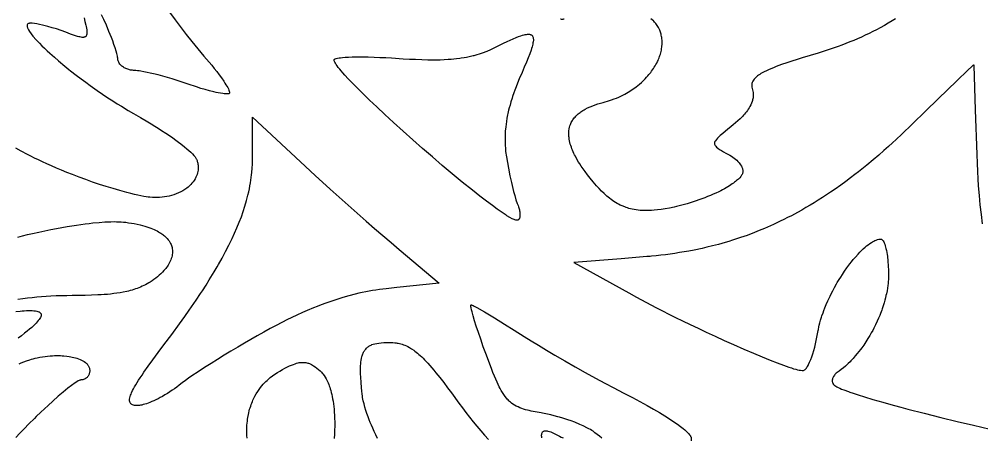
# Model space of a CAD drawing. Extents: x -500 to 500, y -1000 to 1000.
# Drawn here: x -285.7 to -71.3, y -247.5 to -154.2 of the extents above; entities that cross this region are included whole.
import ezdxf

# ---------------------------------------------------------------- set-up
doc = ezdxf.new("R2010")
doc.units = 0
doc.layers.add('APS_GEOMETR_', color=18, linetype='CONTINUOUS')

msp = doc.modelspace()

# ---------------------------------------------------------------- linework, layer by layer
at = {"layer": 'APS_GEOMETR_'}
for points in [[(-252.67, -152.05), (-250.93, -154.38), (-248.48, -157.61), (-247.2, -159.22), (-245.91, -160.82), (-244.54, -162.44), (-243.38, -163.8), (-242.8, -164.49), (-242.24, -165.18), (-241.69, -165.88), (-241.15, -166.59), (-240.62, -167.32), (-240.12, -168.05), (-239.85, -168.45), (-239.62, -168.82), (-239.41, -169.16), (-239.23, -169.48), (-239.09, -169.77), (-238.97, -170.03), (-238.89, -170.26), (-238.84, -170.46), (-238.83, -170.51), (-238.83, -170.56), (-238.83, -170.61), (-238.84, -170.67), (-238.87, -170.73), (-238.92, -170.79), (-238.99, -170.83), (-239.1, -170.86), (-239.22, -170.87), (-239.37, -170.88), (-239.56, -170.89), (-239.79, -170.88), (-240.05, -170.86), (-240.35, -170.82), (-240.84, -170.74), (-241.33, -170.65), (-241.82, -170.55), (-242.31, -170.44), (-243.28, -170.2), (-244.25, -169.93), (-245.21, -169.64), (-246.16, -169.33), (-248.06, -168.69), (-249.84, -168.1), (-251.62, -167.53), (-252.66, -167.22), (-253.7, -166.93), (-254.74, -166.65), (-255.79, -166.38), (-256.49, -166.23), (-257.19, -166.08), (-257.9, -165.94), (-258.6, -165.8), (-258.95, -165.75), (-259.31, -165.71), (-259.66, -165.67), (-260.02, -165.65), (-260.23, -165.64), (-260.44, -165.62), (-260.65, -165.59), (-260.86, -165.55), (-261.07, -165.5), (-261.28, -165.45), (-261.49, -165.38), (-261.69, -165.31), (-261.89, -165.23), (-262.09, -165.14), (-262.28, -165.03), (-262.46, -164.92), (-262.63, -164.8), (-262.8, -164.68), (-262.96, -164.54), (-263.1, -164.39), (-263.23, -164.23), (-263.37, -164.04), (-263.48, -163.84), (-263.56, -163.66), (-263.63, -163.48), (-263.67, -163.32), (-263.7, -163.18), (-263.72, -162.94), (-263.75, -162.69), (-263.78, -162.44), (-263.91, -161.89), (-264.06, -161.35), (-264.31, -160.59), (-264.57, -159.83), (-264.84, -159.08), (-265.12, -158.33), (-265.69, -156.94), (-266.26, -155.57), (-266.81, -154.33), (-267.31, -153.26)], [(-271.22, -153.94), (-271.02, -154.74), (-270.83, -155.54), (-270.76, -155.89), (-270.69, -156.24), (-270.64, -156.59), (-270.61, -156.95), (-270.59, -157.23), (-270.6, -157.41), (-270.63, -157.61), (-270.65, -157.71), (-270.68, -157.81), (-270.73, -157.9), (-270.78, -157.98), (-270.85, -158.06), (-270.93, -158.13), (-271.02, -158.19), (-271.13, -158.23), (-271.26, -158.26), (-271.38, -158.28), (-271.51, -158.28), (-271.64, -158.28), (-271.89, -158.24), (-272.15, -158.19), (-272.39, -158.14), (-272.68, -158.06), (-273.38, -157.83), (-274.25, -157.53), (-275.29, -157.15), (-276.33, -156.78), (-277.38, -156.41), (-278.32, -156.12), (-279.26, -155.84), (-279.88, -155.68), (-280.5, -155.53), (-281.13, -155.38), (-281.75, -155.25), (-282.26, -155.16), (-282.77, -155.1), (-283.05, -155.1), (-283.34, -155.12), (-283.48, -155.16), (-283.62, -155.21), (-283.72, -155.29), (-283.8, -155.37), (-283.87, -155.51), (-283.89, -155.62), (-283.9, -155.74), (-283.86, -155.96), (-283.83, -156.07), (-283.8, -156.18), (-283.59, -156.59), (-283.36, -157), (-283, -157.5), (-282.62, -158), (-281.91, -158.8), (-281.18, -159.59), (-280.61, -160.16), (-280.03, -160.72), (-279.44, -161.27), (-278.85, -161.82), (-277.83, -162.71), (-276.93, -163.49), (-275.51, -164.68), (-274.6, -165.42), (-274.21, -165.73), (-273, -166.67), (-271.87, -167.53), (-270.84, -168.29), (-269.89, -168.98), (-268.3, -170.12), (-267.09, -170.95), (-265.92, -171.73), (-264.83, -172.43), (-263.83, -173.06), (-262.92, -173.62), (-261.37, -174.54), (-260.21, -175.21), (-258.63, -176.13), (-257.05, -177.07), (-256.27, -177.55), (-255.49, -178.03), (-254.71, -178.52), (-253.95, -179.02), (-253.04, -179.62), (-252.21, -180.18), (-251.47, -180.7), (-250.8, -181.18), (-250.21, -181.62), (-249.69, -182.01), (-248.88, -182.65), (-248.35, -183.08), (-247.88, -183.5), (-247.45, -183.88), (-247.08, -184.25), (-246.77, -184.59), (-246.51, -184.9), (-246.4, -185.05), (-246.31, -185.19), (-246.23, -185.33), (-246.17, -185.45), (-246.06, -185.75), (-246.01, -185.92), (-245.96, -186.12), (-245.91, -186.33), (-245.87, -186.55), (-245.84, -186.79), (-245.82, -187.05), (-245.82, -187.32), (-245.83, -187.59), (-245.85, -187.88), (-245.9, -188.18), (-245.96, -188.49), (-246.05, -188.8), (-246.17, -189.12), (-246.31, -189.45), (-246.39, -189.63), (-246.49, -189.8), (-246.7, -190.14), (-246.93, -190.47), (-247.19, -190.78), (-247.46, -191.08), (-247.75, -191.36), (-248.05, -191.63), (-248.36, -191.87), (-248.58, -192.03), (-248.8, -192.18), (-249.02, -192.32), (-249.24, -192.46), (-249.71, -192.71), (-250.19, -192.95), (-250.69, -193.15), (-251.2, -193.34), (-251.72, -193.5), (-252.24, -193.63), (-252.78, -193.75), (-253.31, -193.84), (-253.85, -193.91), (-254.4, -193.95), (-254.94, -193.98), (-255.48, -193.98), (-256.01, -193.96), (-256.54, -193.92), (-256.93, -193.87), (-257.4, -193.8), (-257.94, -193.7), (-258.55, -193.58), (-259.23, -193.43), (-259.98, -193.26), (-260.79, -193.06), (-261.68, -192.83), (-263.23, -192.42), (-264.76, -191.98), (-266.29, -191.51), (-267.82, -191.03), (-269.33, -190.52), (-270.84, -189.98), (-272.34, -189.43), (-273.83, -188.86), (-275.07, -188.37), (-276.26, -187.88), (-277.39, -187.4), (-278.47, -186.93), (-279.49, -186.48), (-280.47, -186.03), (-281.39, -185.59), (-282.26, -185.17), (-283.08, -184.77), (-283.84, -184.38), (-285.22, -183.65), (-286.41, -183)], [(-164.3, -154.22), (-164.45, -154.25), (-164.6, -154.27), (-164.74, -154.28), (-164.89, -154.28), (-165.03, -154.25), (-165.13, -154.22)], [(-90.5, -154.12), (-91.29, -154.61), (-92.12, -155.11), (-93, -155.62), (-93.93, -156.13), (-94.75, -156.57), (-95.58, -156.99), (-96.42, -157.41), (-97.26, -157.81), (-98.11, -158.2), (-98.97, -158.58), (-99.83, -158.94), (-100.7, -159.3), (-101.57, -159.64), (-102.44, -159.98), (-103.32, -160.3), (-104.2, -160.61), (-105.09, -160.92), (-105.98, -161.21), (-106.87, -161.49), (-107.76, -161.77), (-111.28, -162.83), (-112.44, -163.2), (-113.59, -163.57), (-114.75, -163.95), (-115.9, -164.34), (-116.51, -164.57), (-117.11, -164.79), (-117.71, -165.03), (-118.31, -165.27), (-118.8, -165.49), (-119.28, -165.72), (-119.76, -165.96), (-120.23, -166.2), (-120.5, -166.36), (-120.76, -166.52), (-121.02, -166.69), (-121.27, -166.87), (-121.47, -167.05), (-121.66, -167.23), (-121.85, -167.42), (-122.03, -167.62), (-122.18, -167.84), (-122.3, -168.07), (-122.41, -168.31), (-122.48, -168.57), (-122.51, -168.84), (-122.51, -169.07), (-122.49, -169.39), (-122.43, -169.67), (-122.36, -169.95), (-122.29, -170.24), (-122.23, -170.53), (-122.21, -170.73), (-122.19, -170.93), (-122.19, -171.14), (-122.2, -171.34), (-122.22, -171.55), (-122.25, -171.75), (-122.29, -171.95), (-122.34, -172.16), (-122.39, -172.36), (-122.45, -172.56), (-122.6, -172.95), (-122.77, -173.33), (-122.95, -173.69), (-123.13, -173.99), (-123.31, -174.29), (-123.5, -174.57), (-123.7, -174.85), (-123.92, -175.12), (-124.14, -175.39), (-124.37, -175.65), (-124.6, -175.91), (-124.84, -176.16), (-125.09, -176.41), (-125.6, -176.88), (-126.13, -177.34), (-126.66, -177.78), (-128.41, -179.17), (-129.01, -179.67), (-129.6, -180.17), (-129.87, -180.44), (-130.14, -180.71), (-130.4, -181.01), (-130.63, -181.32), (-130.73, -181.51), (-130.8, -181.71), (-130.82, -181.87), (-130.81, -182.04), (-130.76, -182.21), (-130.69, -182.38), (-130.55, -182.55), (-130.4, -182.72), (-130.05, -183), (-129.68, -183.26), (-129.26, -183.51), (-128.84, -183.75), (-128.28, -184.06), (-127.71, -184.36), (-127.39, -184.55), (-127.07, -184.75), (-126.75, -184.96), (-126.45, -185.18), (-126.15, -185.42), (-125.87, -185.67), (-125.61, -185.93), (-125.36, -186.21), (-125.18, -186.44), (-125.01, -186.69), (-124.85, -186.95), (-124.72, -187.22), (-124.66, -187.36), (-124.61, -187.5), (-124.57, -187.65), (-124.54, -187.79), (-124.52, -187.93), (-124.51, -188.08), (-124.51, -188.22), (-124.52, -188.36), (-124.56, -188.53), (-124.62, -188.69), (-124.69, -188.85), (-124.78, -189), (-124.88, -189.14), (-124.99, -189.28), (-125.22, -189.55), (-125.36, -189.7), (-125.52, -189.85), (-125.7, -190.02), (-125.9, -190.19), (-126.12, -190.37), (-126.36, -190.56), (-126.62, -190.75), (-126.9, -190.95), (-127.2, -191.16), (-127.52, -191.37), (-127.86, -191.58), (-128.23, -191.79), (-128.61, -192.01), (-129.02, -192.23), (-129.44, -192.45), (-129.89, -192.67), (-130.51, -192.96), (-131.13, -193.24), (-131.75, -193.51), (-132.38, -193.77), (-133.01, -194.02), (-133.65, -194.26), (-134.29, -194.5), (-134.93, -194.72), (-135.61, -194.94), (-136.27, -195.15), (-136.91, -195.34), (-137.53, -195.52), (-138.13, -195.68), (-138.72, -195.83), (-139.28, -195.97), (-139.83, -196.1), (-140.87, -196.31), (-141.83, -196.48), (-142.71, -196.62), (-143.51, -196.72), (-144.23, -196.79), (-144.87, -196.83), (-145.43, -196.86), (-145.9, -196.87), (-146.58, -196.86), (-146.92, -196.85), (-147.4, -196.82), (-147.86, -196.78), (-148.31, -196.72), (-148.73, -196.65), (-149.13, -196.57), (-149.51, -196.48), (-149.87, -196.39), (-150.21, -196.29), (-150.53, -196.18), (-150.83, -196.07), (-151.37, -195.85), (-151.82, -195.64), (-152.19, -195.45), (-152.54, -195.26), (-152.88, -195.05), (-153.22, -194.84), (-153.55, -194.61), (-153.87, -194.38), (-154.19, -194.14), (-154.5, -193.89), (-154.81, -193.63), (-155.11, -193.36), (-155.4, -193.09), (-155.98, -192.53), (-156.54, -191.95), (-157.07, -191.36), (-157.84, -190.49), (-158.52, -189.67), (-159.12, -188.91), (-159.64, -188.2), (-160.1, -187.56), (-160.49, -186.99), (-160.82, -186.49), (-161.08, -186.06), (-161.46, -185.43), (-161.81, -184.78), (-161.98, -184.45), (-162.14, -184.12), (-162.3, -183.78), (-162.45, -183.44), (-162.59, -183.1), (-162.71, -182.75), (-162.83, -182.4), (-162.94, -182.05), (-163.03, -181.7), (-163.11, -181.34), (-163.18, -180.98), (-163.23, -180.62), (-163.26, -180.34), (-163.28, -180.07), (-163.28, -179.81), (-163.28, -179.56), (-163.27, -179.33), (-163.25, -179.1), (-163.19, -178.68), (-163.11, -178.31), (-163.02, -177.99), (-162.92, -177.71), (-162.83, -177.49), (-162.73, -177.26), (-162.61, -177.05), (-162.48, -176.83), (-162.35, -176.62), (-162.2, -176.42), (-162.05, -176.22), (-161.88, -176.03), (-161.71, -175.84), (-161.53, -175.66), (-161.35, -175.48), (-161.16, -175.31), (-160.97, -175.15), (-160.77, -175), (-160.56, -174.85), (-160.15, -174.57), (-159.89, -174.42), (-159.62, -174.27), (-159.08, -173.99), (-158.53, -173.74), (-157.96, -173.51), (-157.39, -173.3), (-156.81, -173.11), (-156.22, -172.94), (-155.64, -172.78), (-155.16, -172.65), (-154.68, -172.51), (-154.2, -172.37), (-153.73, -172.21), (-153.18, -172.01), (-152.65, -171.79), (-152.15, -171.58), (-151.67, -171.36), (-151.23, -171.14), (-150.8, -170.92), (-150.41, -170.7), (-150.03, -170.48), (-149.69, -170.27), (-149.36, -170.06), (-148.78, -169.67), (-148.3, -169.31), (-147.89, -169), (-147.55, -168.71), (-147.08, -168.3), (-146.66, -167.9), (-146.28, -167.53), (-145.95, -167.18), (-145.67, -166.86), (-145.42, -166.58), (-145.04, -166.11), (-144.83, -165.82), (-144.63, -165.53), (-144.43, -165.24), (-144.24, -164.94), (-144.05, -164.63), (-143.87, -164.32), (-143.7, -164.01), (-143.53, -163.69), (-143.41, -163.42), (-143.29, -163.14), (-143.17, -162.86), (-143.07, -162.57), (-142.97, -162.29), (-142.88, -162), (-142.79, -161.71), (-142.72, -161.41), (-142.66, -161.14), (-142.61, -160.87), (-142.54, -160.32), (-142.5, -159.77), (-142.49, -159.5), (-142.49, -159.22), (-142.51, -158.91), (-142.53, -158.61), (-142.57, -158.33), (-142.62, -158.06), (-142.67, -157.8), (-142.73, -157.55), (-142.87, -157.1), (-143.01, -156.71), (-143.16, -156.36), (-143.31, -156.07), (-143.44, -155.84), (-143.56, -155.63), (-143.74, -155.39), (-143.89, -155.18), (-144.16, -154.87), (-144.35, -154.68), (-144.43, -154.61), (-144.74, -154.35), (-145.03, -154.12)], [(-71.13, -199.81), (-71.39, -197.71), (-71.63, -195.6), (-71.83, -193.49), (-72.01, -191.38), (-72.11, -189.79), (-72.2, -188.2), (-72.29, -186.29), (-72.36, -184.39), (-72.67, -174.45), (-72.98, -164.51), (-73.11, -164.43), (-73.13, -164.44), (-73.2, -164.5), (-73.57, -164.83), (-74.32, -165.54), (-76.97, -168.06), (-78.85, -169.88), (-81.12, -172.08), (-83.76, -174.64), (-86.78, -177.59), (-89.14, -179.87), (-90.39, -181.04), (-91.18, -181.77), (-92.09, -182.59), (-93.11, -183.5), (-94.25, -184.49), (-95.51, -185.57), (-96.89, -186.73), (-98.04, -187.66), (-98.76, -188.23), (-99.59, -188.87), (-100.53, -189.59), (-101.57, -190.36), (-102.72, -191.2), (-103.99, -192.1), (-105, -192.79), (-105.9, -193.39), (-106.8, -193.97), (-107.71, -194.55), (-108.63, -195.11), (-109.55, -195.67), (-110.48, -196.21), (-111.41, -196.75), (-112.35, -197.28), (-113.71, -198.01), (-114.56, -198.45), (-115.38, -198.87), (-116.17, -199.26), (-116.94, -199.62), (-117.67, -199.96), (-118.37, -200.28), (-119.68, -200.85), (-120.86, -201.34), (-121.91, -201.75), (-123.59, -202.39), (-125.03, -202.9), (-125.93, -203.2), (-126.79, -203.48), (-127.63, -203.74), (-128.43, -203.98), (-129.2, -204.2), (-129.93, -204.4), (-131.29, -204.76), (-132.52, -205.06), (-133.61, -205.3), (-135.34, -205.67), (-136.52, -205.9), (-137.56, -206.08), (-138.59, -206.25), (-139.63, -206.41), (-140.67, -206.56), (-141.72, -206.7), (-142.76, -206.82), (-143.81, -206.94), (-144.85, -207.05), (-145.19, -207.08), (-145.88, -207.14), (-151.59, -207.6), (-162.19, -208.46), (-149.94, -215.23), (-148.21, -216.17), (-146.14, -217.28), (-143.74, -218.53), (-142.41, -219.21), (-141, -219.93), (-139.51, -220.68), (-137.92, -221.46), (-136.25, -222.27), (-134.49, -223.11), (-132.65, -223.98), (-130.71, -224.88), (-128.69, -225.8), (-126.58, -226.75), (-124.28, -227.76), (-122.16, -228.67), (-120.22, -229.48), (-118.45, -230.19), (-116.87, -230.81), (-115.47, -231.33), (-114.24, -231.76), (-113.7, -231.94), (-113.21, -232.1), (-112.75, -232.23), (-112.35, -232.33), (-112, -232.41), (-111.71, -232.46), (-111.3, -232.52), (-111.12, -232.53), (-111, -232.5), (-110.87, -232.44), (-110.75, -232.36), (-110.62, -232.25), (-110.5, -232.11), (-110.37, -231.96), (-110.25, -231.78), (-110.13, -231.59), (-110, -231.37), (-109.88, -231.14), (-109.64, -230.63), (-109.41, -230.07), (-109.18, -229.47), (-108.94, -228.76), (-108.72, -228.04), (-108.52, -227.31), (-108.34, -226.58), (-108.18, -225.85), (-108.02, -225.11), (-107.75, -223.63), (-107.7, -223.39), (-107.58, -222.8), (-107.49, -222.38), (-107.36, -221.88), (-107.2, -221.3), (-107.01, -220.64), (-106.91, -220.34), (-106.66, -219.63), (-106.47, -219.12), (-106.23, -218.51), (-105.95, -217.8), (-105.6, -217), (-105.46, -216.68), (-105.1, -215.94), (-104.84, -215.41), (-104.51, -214.77), (-104.12, -214.04), (-103.66, -213.21), (-103.48, -212.91), (-103.05, -212.2), (-102.73, -211.69), (-102.34, -211.09), (-101.88, -210.4), (-101.34, -209.61), (-101.15, -209.36), (-100.69, -208.75), (-100.35, -208.32), (-99.94, -207.81), (-99.45, -207.22), (-98.87, -206.56), (-98.5, -206.17), (-98.11, -205.78), (-97.72, -205.4), (-97.31, -205.03), (-96.97, -204.75), (-96.62, -204.48), (-96.26, -204.22), (-95.89, -203.97), (-95.64, -203.82), (-95.38, -203.68), (-95.12, -203.56), (-94.85, -203.44), (-94.55, -203.35), (-94.24, -203.27), (-94.01, -203.24), (-93.78, -203.23), (-93.71, -203.24), (-93.64, -203.26), (-93.57, -203.29), (-93.51, -203.33), (-93.39, -203.46), (-93.28, -203.59), (-93.15, -203.82), (-93.03, -204.07), (-92.92, -204.38), (-92.82, -204.7), (-92.73, -205.01), (-92.64, -205.34), (-92.55, -205.77), (-92.47, -206.2), (-92.4, -206.63), (-92.34, -207.06), (-92.23, -208.12), (-92.15, -209.19), (-92.1, -210.25), (-92.08, -211.32), (-92.1, -211.88), (-92.11, -212.24), (-92.14, -212.64), (-92.18, -213.09), (-92.23, -213.59), (-92.31, -214.13), (-92.4, -214.72), (-92.54, -215.4), (-92.64, -215.83), (-92.75, -216.31), (-92.89, -216.84), (-93.06, -217.43), (-93.25, -218.08), (-93.48, -218.77), (-93.58, -219.07), (-93.85, -219.77), (-94.04, -220.26), (-94.29, -220.86), (-94.59, -221.55), (-94.95, -222.33), (-95.35, -223.11), (-95.6, -223.59), (-95.91, -224.13), (-96.25, -224.74), (-96.65, -225.39), (-97.1, -226.1), (-97.61, -226.87), (-98.05, -227.48), (-98.34, -227.86), (-98.67, -228.28), (-99.05, -228.75), (-99.47, -229.25), (-99.95, -229.8), (-100.49, -230.38), (-100.65, -230.55), (-101.04, -230.94), (-101.33, -231.21), (-101.69, -231.53), (-102.11, -231.89), (-102.6, -232.3), (-103.04, -232.63), (-103.49, -232.96), (-103.71, -233.13), (-103.85, -233.25), (-104, -233.4), (-104.14, -233.57), (-104.29, -233.77), (-104.35, -233.88), (-104.42, -234.01), (-104.48, -234.14), (-104.53, -234.27), (-104.58, -234.46), (-104.61, -234.63), (-104.62, -234.79), (-104.61, -234.94), (-104.58, -235.08), (-104.55, -235.21), (-104.5, -235.33), (-104.44, -235.44), (-104.32, -235.62), (-104.19, -235.75), (-104.1, -235.84), (-104.05, -235.87), (-103.84, -236.01), (-103.58, -236.16), (-103.27, -236.31), (-102.92, -236.48), (-102.51, -236.65), (-102.06, -236.83), (-101.02, -237.22), (-100.67, -237.34), (-99.96, -237.58), (-98.87, -237.93), (-97.4, -238.39), (-95.56, -238.95), (-93.34, -239.59), (-92.09, -239.94), (-90.74, -240.31), (-89.3, -240.7), (-87.76, -241.11), (-84.11, -242.04), (-80.45, -242.96), (-76.79, -243.85), (-73.12, -244.71), (-69.44, -245.55)], [(-285.94, -202.77), (-284.91, -202.51), (-283.83, -202.24), (-282.71, -201.98), (-281.29, -201.66), (-279.93, -201.37), (-278.62, -201.1), (-277.37, -200.86), (-276.17, -200.64), (-275.02, -200.44), (-273.93, -200.26), (-272.89, -200.1), (-271.91, -199.96), (-270.98, -199.84), (-270.11, -199.73), (-269.29, -199.64), (-267.83, -199.5), (-266.59, -199.41), (-265.99, -199.37), (-265.27, -199.35), (-264.44, -199.34), (-263.98, -199.35), (-263.5, -199.37), (-262.99, -199.39), (-262.45, -199.44), (-261.89, -199.49), (-261.3, -199.57), (-260.68, -199.66), (-260.05, -199.77), (-259.38, -199.9), (-258.7, -200.05), (-258.19, -200.18), (-257.7, -200.31), (-257.24, -200.46), (-256.8, -200.61), (-256.39, -200.76), (-256, -200.92), (-255.63, -201.09), (-255.28, -201.25), (-254.96, -201.42), (-254.66, -201.59), (-254.39, -201.75), (-254.13, -201.91), (-253.9, -202.07), (-253.69, -202.22), (-253.5, -202.36), (-253.34, -202.5), (-253.02, -202.79), (-252.75, -203.08), (-252.51, -203.37), (-252.3, -203.65), (-252.13, -203.92), (-251.98, -204.19), (-251.86, -204.44), (-251.77, -204.67), (-251.69, -204.89), (-251.63, -205.09), (-251.57, -205.43), (-251.54, -205.66), (-251.53, -205.78), (-251.52, -206.08), (-251.54, -206.38), (-251.57, -206.69), (-251.63, -206.99), (-251.71, -207.29), (-251.8, -207.58), (-251.91, -207.88), (-252.04, -208.17), (-252.18, -208.45), (-252.33, -208.73), (-252.49, -209), (-252.67, -209.27), (-252.85, -209.53), (-253.04, -209.77), (-253.24, -210.01), (-253.44, -210.24), (-253.78, -210.6), (-254.14, -210.95), (-254.5, -211.29), (-254.87, -211.62), (-255.26, -211.93), (-255.65, -212.23), (-256.06, -212.52), (-256.47, -212.79), (-256.81, -213), (-257.16, -213.2), (-257.52, -213.4), (-257.88, -213.58), (-258.25, -213.75), (-258.62, -213.91), (-258.99, -214.06), (-259.37, -214.21), (-259.76, -214.34), (-260.14, -214.47), (-260.53, -214.59), (-260.92, -214.7), (-261.32, -214.8), (-261.71, -214.89), (-262.5, -215.06), (-263.2, -215.18), (-263.9, -215.29), (-264.61, -215.38), (-265.31, -215.47), (-266.02, -215.54), (-266.73, -215.59), (-267.44, -215.64), (-268.15, -215.68), (-269.58, -215.74), (-271, -215.78), (-273.85, -215.82), (-275.04, -215.84), (-276.23, -215.86), (-277.42, -215.9), (-278.61, -215.95), (-279.65, -216.02), (-280.69, -216.09), (-281.73, -216.18), (-282.77, -216.28), (-283.83, -216.4), (-284.89, -216.54), (-285.94, -216.7)], [(-155.92, -247.59), (-156.46, -247.15), (-157.47, -246.37), (-157.88, -246.06), (-158.18, -245.87), (-158.48, -245.68), (-158.8, -245.49), (-159.11, -245.32), (-160.04, -244.87), (-160.83, -244.52), (-161.94, -244.05), (-162.77, -243.75), (-163.49, -243.49), (-164.64, -243.12), (-165.38, -242.89), (-165.69, -242.81), (-166.52, -242.59), (-167.26, -242.41), (-168.41, -242.15), (-169.15, -242.01), (-169.46, -241.95), (-170.32, -241.8), (-171.2, -241.64), (-171.63, -241.55), (-172.07, -241.45), (-172.5, -241.35), (-172.93, -241.24), (-173.35, -241.11), (-173.77, -240.97), (-174.18, -240.82), (-174.58, -240.64), (-174.97, -240.45), (-175.35, -240.24), (-175.71, -240.01), (-176.06, -239.76), (-176.26, -239.6), (-176.45, -239.43), (-176.64, -239.25), (-176.81, -239.07), (-176.99, -238.88), (-177.16, -238.69), (-177.47, -238.28), (-177.77, -237.86), (-178.05, -237.43), (-178.32, -236.98), (-178.56, -236.54), (-178.77, -236.14), (-179, -235.66), (-179.26, -235.1), (-179.54, -234.46), (-179.84, -233.74), (-180.17, -232.95), (-180.52, -232.07), (-180.89, -231.1), (-181.64, -229.1), (-182.31, -227.25), (-182.9, -225.56), (-183.42, -224.02), (-183.87, -222.64), (-184.25, -221.42), (-184.56, -220.36), (-184.8, -219.46), (-184.93, -218.96), (-185.03, -218.53), (-185.06, -218.35), (-185.07, -218.19), (-185.08, -218.05), (-185.06, -217.93), (-185.04, -217.9), (-185.01, -217.88), (-184.98, -217.88), (-184.94, -217.89), (-184.85, -217.92), (-184.8, -217.94), (-184.58, -218.04), (-184.33, -218.16), (-183.72, -218.5), (-182.05, -219.46), (-180.93, -220.12), (-179.82, -220.79), (-177.61, -222.15), (-175.41, -223.53), (-173.21, -224.92), (-171.63, -225.9), (-170.05, -226.88), (-168.22, -227.98), (-166.38, -229.07), (-164.13, -230.37), (-161.87, -231.66), (-159.6, -232.94), (-157.32, -234.21), (-155.28, -235.31), (-153.23, -236.4), (-151.17, -237.48), (-149.11, -238.55), (-147.47, -239.4), (-146.66, -239.83), (-145.85, -240.27), (-144.4, -241.09), (-143.08, -241.87), (-141.89, -242.6), (-140.82, -243.28), (-139.88, -243.91), (-139.07, -244.48), (-138.38, -245), (-137.81, -245.45), (-137.45, -245.75), (-137.12, -246.05), (-136.83, -246.33), (-136.57, -246.59), (-136.36, -246.84), (-136.28, -246.96), (-136.2, -247.07), (-136.14, -247.18), (-136.09, -247.28), (-136.06, -247.38), (-136.03, -247.48), (-136.03, -248.16)], [(-286.44, -219.34), (-285.49, -219.25), (-285.01, -219.21), (-284.54, -219.18), (-284.06, -219.16), (-283.59, -219.14), (-283.15, -219.14), (-282.75, -219.16), (-282.38, -219.19), (-282.05, -219.23), (-281.75, -219.28), (-281.5, -219.35), (-281.29, -219.43), (-281.2, -219.47), (-281.12, -219.52), (-281.04, -219.58), (-280.97, -219.64), (-280.91, -219.71), (-280.87, -219.78), (-280.83, -219.85), (-280.81, -219.91), (-280.78, -220.05), (-280.77, -220.17), (-280.78, -220.26), (-280.8, -220.36), (-280.86, -220.53), (-280.95, -220.72), (-281.07, -220.93), (-281.23, -221.16), (-281.42, -221.4), (-281.64, -221.67), (-281.89, -221.94), (-282.17, -222.23), (-282.5, -222.54), (-282.89, -222.89), (-283.35, -223.29), (-283.89, -223.73), (-284.49, -224.22), (-285.17, -224.75), (-285.91, -225.33)], [(-205.86, -247.65), (-206.25, -246.84), (-206.61, -246.08), (-206.94, -245.37), (-207.23, -244.71), (-207.48, -244.09), (-207.71, -243.53), (-207.98, -242.83), (-208.23, -242.12), (-208.47, -241.41), (-208.68, -240.69), (-208.88, -239.96), (-209.05, -239.23), (-209.12, -238.86), (-209.19, -238.49), (-209.24, -238.12), (-209.29, -237.75), (-209.38, -237.02), (-209.45, -236.35), (-209.55, -235.12), (-209.62, -234.07), (-209.65, -233.19), (-209.66, -232.49), (-209.66, -231.96), (-209.64, -231.45), (-209.61, -231.04), (-209.57, -230.63), (-209.52, -230.22), (-209.45, -229.81), (-209.35, -229.41), (-209.3, -229.21), (-209.23, -229.01), (-209.16, -228.82), (-209.08, -228.64), (-208.99, -228.45), (-208.9, -228.27), (-208.8, -228.12), (-208.67, -227.94), (-208.51, -227.74), (-208.32, -227.53), (-208.08, -227.32), (-207.95, -227.21), (-207.8, -227.11), (-207.65, -227.01), (-207.48, -226.92), (-207.3, -226.83), (-207.11, -226.75), (-206.82, -226.65), (-206.47, -226.55), (-206.06, -226.46), (-205.59, -226.38), (-205.06, -226.32), (-204.47, -226.28), (-203.82, -226.25), (-203.12, -226.25), (-202.81, -226.26), (-202.43, -226.28), (-201.99, -226.32), (-201.75, -226.35), (-201.5, -226.39), (-201.24, -226.44), (-200.96, -226.5), (-200.68, -226.57), (-200.38, -226.66), (-200.08, -226.77), (-199.77, -226.89), (-199.44, -227.03), (-199.11, -227.19), (-198.73, -227.39), (-198.29, -227.67), (-197.79, -228.01), (-197.53, -228.21), (-197.25, -228.42), (-196.96, -228.66), (-196.66, -228.91), (-196.36, -229.18), (-196.04, -229.48), (-195.71, -229.79), (-195.38, -230.12), (-195.04, -230.48), (-194.7, -230.85), (-194.23, -231.38), (-193.77, -231.91), (-193.31, -232.45), (-192.86, -232.99), (-191.98, -234.1), (-191.11, -235.21), (-190.26, -236.34), (-189.42, -237.48), (-187.76, -239.76), (-186.98, -240.81), (-186.18, -241.85), (-185.38, -242.89), (-184.57, -243.92), (-183.74, -244.92), (-182.9, -245.92), (-182.05, -246.91), (-181.19, -247.89)], [(-285.71, -231), (-285.22, -230.79), (-284.67, -230.57), (-284.04, -230.34), (-283.33, -230.11), (-282.95, -230), (-282.55, -229.89), (-282.14, -229.79), (-281.7, -229.69), (-281.07, -229.56), (-280.47, -229.45), (-279.89, -229.37), (-279.33, -229.3), (-278.79, -229.25), (-278.28, -229.21), (-277.79, -229.19), (-277.33, -229.18), (-276.88, -229.18), (-276.47, -229.19), (-276.08, -229.21), (-275.71, -229.24), (-275.06, -229.3), (-274.52, -229.38), (-274.19, -229.43), (-273.85, -229.5), (-273.51, -229.58), (-273.16, -229.67), (-272.81, -229.77), (-272.46, -229.89), (-272.12, -230.02), (-271.8, -230.17), (-271.49, -230.33), (-271.19, -230.52), (-270.92, -230.72), (-270.8, -230.82), (-270.68, -230.94), (-270.56, -231.05), (-270.46, -231.17), (-270.37, -231.3), (-270.28, -231.43), (-270.2, -231.57), (-270.13, -231.72), (-270.08, -231.86), (-270.03, -232.02), (-269.99, -232.18), (-269.97, -232.39), (-269.96, -232.63), (-269.97, -232.76), (-269.99, -232.9), (-270.01, -233.04), (-270.05, -233.18), (-270.1, -233.33), (-270.16, -233.48), (-270.23, -233.62), (-270.32, -233.76), (-270.43, -233.9), (-270.56, -234.04), (-270.65, -234.13), (-270.75, -234.21), (-270.95, -234.34), (-271.14, -234.44), (-271.33, -234.51), (-271.51, -234.56), (-271.67, -234.59), (-271.93, -234.62), (-272.04, -234.64), (-272.14, -234.66), (-272.35, -234.75), (-272.54, -234.84), (-272.87, -235.03), (-273.19, -235.23), (-274.03, -235.83), (-274.84, -236.46), (-275.91, -237.33), (-276.96, -238.23), (-278.17, -239.32), (-279.22, -240.27), (-280.85, -241.79), (-281.87, -242.77), (-282.29, -243.18), (-283.49, -244.37), (-284.58, -245.48), (-285.56, -246.49), (-286.44, -247.42)], [(-234.91, -247.6), (-234.96, -246.97), (-234.98, -246.36), (-234.98, -245.78), (-234.97, -245.23), (-234.94, -244.72), (-234.91, -244.23), (-234.86, -243.78), (-234.81, -243.36), (-234.75, -242.97), (-234.63, -242.31), (-234.54, -241.91), (-234.45, -241.53), (-234.35, -241.16), (-234.24, -240.79), (-234.12, -240.44), (-234, -240.1), (-233.88, -239.77), (-233.75, -239.44), (-233.61, -239.13), (-233.47, -238.83), (-233.18, -238.25), (-232.88, -237.71), (-232.56, -237.21), (-232.25, -236.74), (-231.93, -236.31), (-231.62, -235.92), (-231.32, -235.56), (-231.02, -235.24), (-230.74, -234.95), (-230.48, -234.7), (-230.23, -234.48), (-229.99, -234.27), (-229.75, -234.06), (-229.24, -233.67), (-228.72, -233.31), (-228.18, -232.96), (-227.63, -232.63), (-227.07, -232.31), (-226.5, -232.01), (-225.93, -231.72), (-225.45, -231.5), (-225.01, -231.3), (-224.6, -231.14), (-224.22, -231.01), (-223.88, -230.9), (-223.57, -230.82), (-223.31, -230.76), (-223.08, -230.72), (-222.81, -230.7), (-222.55, -230.69), (-222.31, -230.69), (-222.07, -230.71), (-221.84, -230.74), (-221.63, -230.79), (-221.42, -230.84), (-221.23, -230.9), (-221.05, -230.97), (-220.88, -231.04), (-220.58, -231.18), (-220.12, -231.45), (-219.73, -231.7), (-219.35, -231.98), (-218.99, -232.27), (-218.64, -232.58), (-218.48, -232.74), (-218.33, -232.9), (-218.18, -233.07), (-218.03, -233.25), (-217.77, -233.62), (-217.52, -234), (-217.3, -234.4), (-217.09, -234.81), (-216.9, -235.23), (-216.73, -235.65), (-216.62, -235.93), (-216.51, -236.25), (-216.4, -236.6), (-216.29, -236.98), (-216.18, -237.39), (-216.08, -237.84), (-215.97, -238.31), (-215.88, -238.82), (-215.78, -239.35), (-215.7, -239.92), (-215.62, -240.52), (-215.56, -241.14), (-215.5, -241.8), (-215.46, -242.49), (-215.43, -243.21), (-215.41, -243.96), (-215.41, -244.88), (-215.43, -245.8), (-215.47, -246.72), (-215.52, -247.64)], [(-169.29, -247.51), (-169.31, -247.29), (-169.32, -247.07), (-169.32, -246.88), (-169.3, -246.7), (-169.27, -246.54), (-169.22, -246.39), (-169.16, -246.27), (-169.11, -246.2), (-169.05, -246.14), (-168.99, -246.09), (-168.93, -246.05), (-168.8, -245.99), (-168.67, -245.95), (-168.54, -245.94), (-168.41, -245.94), (-168.23, -245.95), (-168.07, -245.98), (-167.91, -246.01), (-167.59, -246.1), (-167.27, -246.21), (-166.97, -246.34), (-166.36, -246.63), (-165.77, -246.94), (-165.35, -247.14), (-164.94, -247.34), (-164.51, -247.53)]]:
    msp.add_lwpolyline(points, dxfattribs=at)
for points in [[(-174.75, -195.31), (-174.58, -195.75), (-174.49, -196.01), (-174.42, -196.25), (-174.29, -196.73), (-174.25, -196.95), (-174.21, -197.17), (-174.18, -197.38), (-174.16, -197.58), (-174.15, -197.77), (-174.15, -197.94), (-174.15, -198.11), (-174.17, -198.26), (-174.19, -198.4), (-174.23, -198.53), (-174.27, -198.64), (-174.32, -198.73), (-174.37, -198.81), (-174.43, -198.88), (-174.49, -198.93), (-174.55, -198.97), (-174.61, -199), (-174.68, -199.02), (-174.8, -199.04), (-174.91, -199.04), (-175, -199.03), (-175.1, -199), (-175.26, -198.96), (-175.44, -198.89), (-175.65, -198.79), (-175.88, -198.68), (-176.41, -198.39), (-177.04, -198.02), (-177.26, -197.88), (-177.7, -197.59), (-178.35, -197.15), (-179.22, -196.54), (-180.3, -195.76), (-181.59, -194.8), (-183.07, -193.66), (-183.88, -193.02), (-184.75, -192.33), (-187, -190.51), (-189.23, -188.66), (-191.45, -186.8), (-193.66, -184.92), (-195.85, -183.02), (-198.02, -181.1), (-200.19, -179.17), (-202.33, -177.22), (-204.27, -175.44), (-206.04, -173.79), (-207.64, -172.26), (-209.07, -170.87), (-210.34, -169.62), (-211.44, -168.5), (-212.38, -167.51), (-213.15, -166.67), (-213.58, -166.2), (-213.96, -165.76), (-214.3, -165.35), (-214.6, -164.98), (-214.86, -164.63), (-215.08, -164.32), (-215.25, -164.05), (-215.38, -163.81), (-215.46, -163.63), (-215.52, -163.48), (-215.55, -163.36), (-215.55, -163.31), (-215.54, -163.26), (-215.51, -163.21), (-215.46, -163.16), (-215.39, -163.11), (-215.3, -163.07), (-215.07, -162.98), (-214.79, -162.91), (-214.45, -162.86), (-214.1, -162.82), (-213.64, -162.77), (-213.05, -162.72), (-212.34, -162.67), (-211.52, -162.64), (-210.57, -162.62), (-209.26, -162.62), (-207.96, -162.64), (-206.65, -162.67), (-205.35, -162.73), (-204.04, -162.79), (-202.74, -162.87), (-200.13, -163.03), (-198.77, -163.11), (-197.41, -163.17), (-196.04, -163.22), (-194.68, -163.27), (-193.76, -163.27), (-192.85, -163.27), (-191.93, -163.25), (-191.01, -163.22), (-190.17, -163.17), (-189.44, -163.11), (-188.3, -163), (-187.57, -162.92), (-187.27, -162.87), (-186.61, -162.77), (-186.04, -162.66), (-185.15, -162.48), (-184.59, -162.35), (-184.36, -162.29), (-183.7, -162.1), (-183.14, -161.92), (-182.26, -161.62), (-181.71, -161.41), (-181.48, -161.32), (-180.67, -160.96), (-179.88, -160.59), (-177.82, -159.58), (-177.03, -159.21), (-176.3, -158.87), (-175.63, -158.58), (-175.02, -158.32), (-174.47, -158.11), (-173.98, -157.93), (-173.55, -157.79), (-173.18, -157.7), (-172.96, -157.65), (-172.72, -157.61), (-172.48, -157.58), (-172.24, -157.57), (-172.13, -157.57), (-172.01, -157.59), (-171.9, -157.61), (-171.8, -157.64), (-171.7, -157.68), (-171.6, -157.73), (-171.51, -157.79), (-171.44, -157.86), (-171.38, -157.93), (-171.33, -158), (-171.26, -158.16), (-171.21, -158.33), (-171.18, -158.51), (-171.17, -158.69), (-171.17, -158.88), (-171.21, -159.24), (-171.25, -159.5), (-171.3, -159.78), (-171.38, -160.08), (-171.47, -160.41), (-171.57, -160.76), (-171.69, -161.13), (-171.98, -161.94), (-172.32, -162.84), (-172.72, -163.83), (-173.18, -164.9), (-173.68, -166.07), (-174.31, -167.52), (-174.7, -168.47), (-175.02, -169.3), (-175.29, -170.01), (-175.51, -170.61), (-175.8, -171.45), (-175.92, -171.81), (-176.16, -172.64), (-176.37, -173.36), (-176.54, -173.99), (-176.67, -174.51), (-176.83, -175.24), (-176.9, -175.55), (-177.04, -176.3), (-177.15, -177), (-177.24, -177.64), (-177.31, -178.21), (-177.41, -179.19), (-177.46, -179.92), (-177.48, -180.58), (-177.48, -181.18), (-177.47, -181.74), (-177.46, -182.24), (-177.4, -183.08), (-177.34, -183.7), (-177.17, -184.89), (-176.96, -186.14), (-176.74, -187.39), (-176.38, -189.14), (-176.07, -190.6), (-175.59, -192.61), (-175.33, -193.55), (-175.04, -194.49)], [(-250.08, -235.81), (-250.57, -236.19), (-251.07, -236.56), (-251.58, -236.92), (-252.1, -237.27), (-252.65, -237.63), (-253.2, -237.96), (-253.73, -238.27), (-254.24, -238.55), (-254.74, -238.81), (-255.22, -239.04), (-255.68, -239.26), (-256.13, -239.45), (-256.55, -239.62), (-256.95, -239.77), (-257.34, -239.91), (-257.7, -240.02), (-258.04, -240.12), (-258.35, -240.2), (-258.64, -240.26), (-258.91, -240.3), (-259.22, -240.34), (-259.51, -240.34), (-259.77, -240.33), (-260.01, -240.29), (-260.23, -240.24), (-260.41, -240.18), (-260.56, -240.11), (-260.68, -240.04), (-260.8, -239.93), (-260.9, -239.81), (-260.98, -239.68), (-261.03, -239.55), (-261.06, -239.43), (-261.08, -239.31), (-261.09, -239.13), (-261.07, -238.86), (-261.02, -238.58), (-260.95, -238.31), (-260.86, -238.04), (-260.76, -237.77), (-260.65, -237.51), (-260.4, -237), (-260.2, -236.6), (-259.97, -236.17), (-259.7, -235.71), (-259.4, -235.21), (-259.07, -234.69), (-258.71, -234.13), (-258.32, -233.54), (-257.9, -232.91), (-256.96, -231.57), (-255.9, -230.1), (-254.72, -228.5), (-253.43, -226.78), (-251.69, -224.46), (-249.97, -222.13), (-248.81, -220.5), (-247.8, -219.07), (-246.24, -216.81), (-245.27, -215.37), (-244.87, -214.76), (-244.05, -213.46), (-243.33, -212.33), (-242.24, -210.53), (-241.56, -209.39), (-241.28, -208.9), (-240.49, -207.47), (-239.71, -206.02), (-238.96, -204.56), (-238.24, -203.09), (-237.69, -201.89), (-237.17, -200.69), (-236.67, -199.47), (-236.2, -198.24), (-235.79, -197.05), (-235.41, -195.86), (-235.05, -194.65), (-234.73, -193.44), (-234.56, -192.72), (-234.41, -192.02), (-234.28, -191.35), (-234.16, -190.7), (-234.06, -190.08), (-233.98, -189.49), (-233.91, -188.92), (-233.85, -188.39), (-233.77, -187.4), (-233.72, -186.52), (-233.69, -185.77), (-233.68, -185.13), (-233.68, -181.96), (-233.68, -176.07), (-228.37, -181.05), (-223.05, -186.01), (-219.75, -189.05), (-216.44, -192.07), (-212.42, -195.66), (-208.38, -199.23), (-206.55, -200.83), (-204.71, -202.41), (-202.87, -203.99), (-201.02, -205.56), (-192.13, -213.07), (-201.57, -214.04), (-203.93, -214.28), (-204.7, -214.38), (-205.46, -214.48), (-206.23, -214.59), (-206.99, -214.71), (-207.75, -214.84), (-208.51, -214.98), (-209.26, -215.14), (-210.02, -215.3), (-210.88, -215.51), (-212.24, -215.86), (-213.6, -216.25), (-214.94, -216.66), (-216.28, -217.1), (-217.39, -217.49), (-218.4, -217.87), (-219.32, -218.22), (-220.15, -218.55), (-221.53, -219.13), (-222.55, -219.58), (-223.83, -220.17), (-224.99, -220.72), (-226.05, -221.24), (-227, -221.71), (-228.59, -222.54), (-229.76, -223.17), (-231.21, -223.96), (-232.64, -224.77), (-234.08, -225.59), (-235.5, -226.41), (-237.01, -227.31), (-238.52, -228.21), (-240.02, -229.12), (-241.52, -230.04), (-242.95, -230.95), (-244.37, -231.86), (-245.79, -232.79), (-247.2, -233.73), (-247.93, -234.23), (-248.65, -234.75), (-249.37, -235.28)]]:
    msp.add_lwpolyline(points, close=True, dxfattribs=at)

doc.saveas('drawing.dxf')
